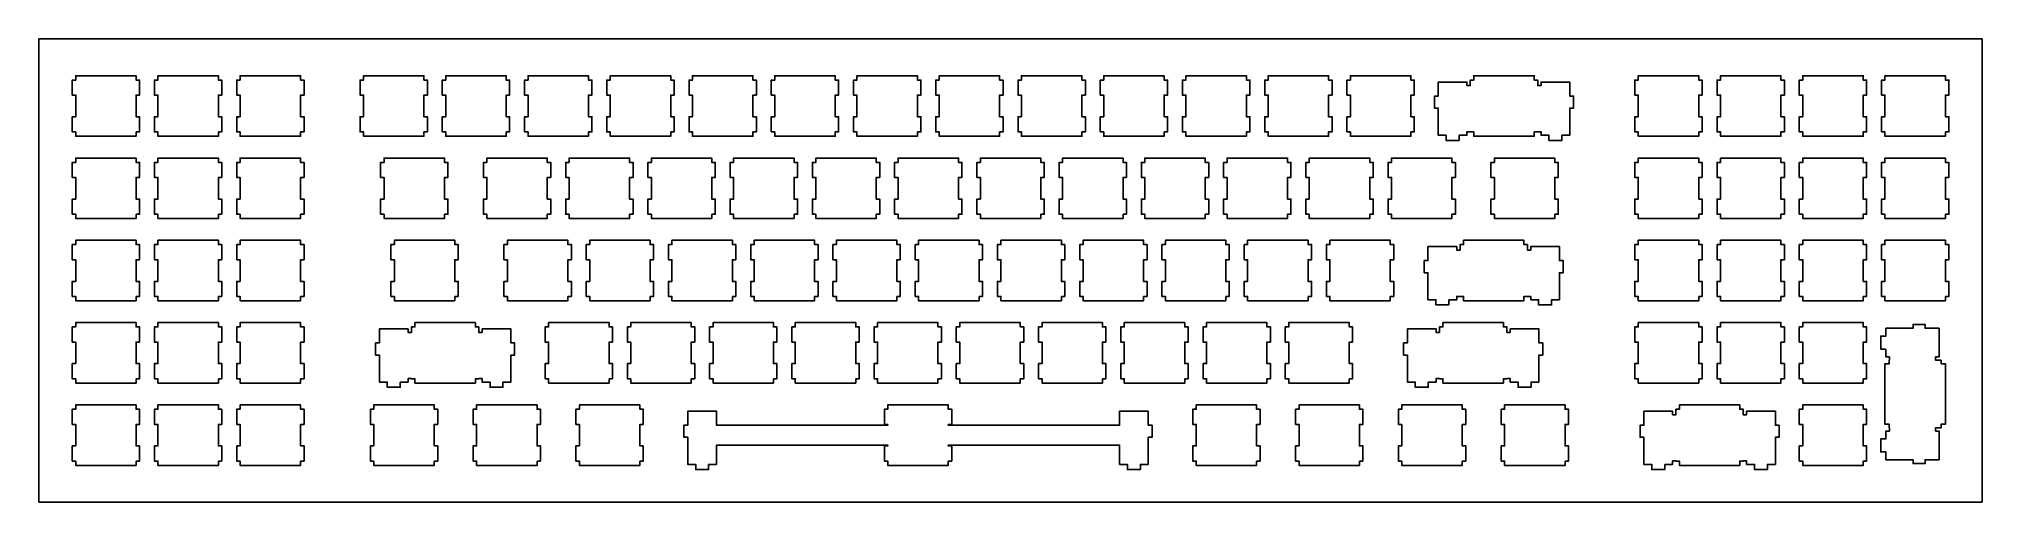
# Model space of a CAD drawing. Header units: millimetres. Extents: x 0 to 450, y 0 to 107.
import ezdxf

# ---------------------------------------------------------------- set-up
doc = ezdxf.new("R2010")
doc.units = ezdxf.units.MM
doc.layers.add('Layer1', color=7, linetype='CONTINUOUS')

msp = doc.modelspace()

# ---------------------------------------------------------------- linework, layer by layer
at = {"layer": 'Layer1'}
for points in [[(0, 0), (450.125, 0), (450.125, 107.225), (0, 107.225), (0, 0)], [(22.525, 85.7), (23.325, 85.7), (23.325, 89.2), (22.525, 89.2), (22.525, 94.2), (23.325, 94.2), (23.325, 97.7), (22.525, 97.7), (22.525, 98.7), (8.525, 98.7), (8.525, 97.7), (7.725, 97.7), (7.725, 94.2), (8.525, 94.2), (8.525, 89.2), (7.725, 89.2), (7.725, 85.7), (8.525, 85.7), (8.525, 84.7), (22.525, 84.7), (22.525, 85.7)], [(41.575, 85.7), (42.375, 85.7), (42.375, 89.2), (41.575, 89.2), (41.575, 94.2), (42.375, 94.2), (42.375, 97.7), (41.575, 97.7), (41.575, 98.7), (27.575, 98.7), (27.575, 97.7), (26.775, 97.7), (26.775, 94.2), (27.575, 94.2), (27.575, 89.2), (26.775, 89.2), (26.775, 85.7), (27.575, 85.7), (27.575, 84.7), (41.575, 84.7), (41.575, 85.7)], [(60.625, 85.7), (61.425, 85.7), (61.425, 89.2), (60.625, 89.2), (60.625, 94.2), (61.425, 94.2), (61.425, 97.7), (60.625, 97.7), (60.625, 98.7), (46.625, 98.7), (46.625, 97.7), (45.825, 97.7), (45.825, 94.2), (46.625, 94.2), (46.625, 89.2), (45.825, 89.2), (45.825, 85.7), (46.625, 85.7), (46.625, 84.7), (60.625, 84.7), (60.625, 85.7)], [(89.2, 85.7), (90, 85.7), (90, 89.2), (89.2, 89.2), (89.2, 94.2), (90, 94.2), (90, 97.7), (89.2, 97.7), (89.2, 98.7), (75.2, 98.7), (75.2, 97.7), (74.4, 97.7), (74.4, 94.2), (75.2, 94.2), (75.2, 89.2), (74.4, 89.2), (74.4, 85.7), (75.2, 85.7), (75.2, 84.7), (89.2, 84.7), (89.2, 85.7)], [(108.25, 85.7), (109.05, 85.7), (109.05, 89.2), (108.25, 89.2), (108.25, 94.2), (109.05, 94.2), (109.05, 97.7), (108.25, 97.7), (108.25, 98.7), (94.25, 98.7), (94.25, 97.7), (93.45, 97.7), (93.45, 94.2), (94.25, 94.2), (94.25, 89.2), (93.45, 89.2), (93.45, 85.7), (94.25, 85.7), (94.25, 84.7), (108.25, 84.7), (108.25, 85.7)], [(127.3, 85.7), (128.1, 85.7), (128.1, 89.2), (127.3, 89.2), (127.3, 94.2), (128.1, 94.2), (128.1, 97.7), (127.3, 97.7), (127.3, 98.7), (113.3, 98.7), (113.3, 97.7), (112.5, 97.7), (112.5, 94.2), (113.3, 94.2), (113.3, 89.2), (112.5, 89.2), (112.5, 85.7), (113.3, 85.7), (113.3, 84.7), (127.3, 84.7), (127.3, 85.7)], [(146.35, 85.7), (147.15, 85.7), (147.15, 89.2), (146.35, 89.2), (146.35, 94.2), (147.15, 94.2), (147.15, 97.7), (146.35, 97.7), (146.35, 98.7), (132.35, 98.7), (132.35, 97.7), (131.55, 97.7), (131.55, 94.2), (132.35, 94.2), (132.35, 89.2), (131.55, 89.2), (131.55, 85.7), (132.35, 85.7), (132.35, 84.7), (146.35, 84.7), (146.35, 85.7)], [(165.4, 85.7), (166.2, 85.7), (166.2, 89.2), (165.4, 89.2), (165.4, 94.2), (166.2, 94.2), (166.2, 97.7), (165.4, 97.7), (165.4, 98.7), (151.4, 98.7), (151.4, 97.7), (150.6, 97.7), (150.6, 94.2), (151.4, 94.2), (151.4, 89.2), (150.6, 89.2), (150.6, 85.7), (151.4, 85.7), (151.4, 84.7), (165.4, 84.7), (165.4, 85.7)], [(184.45, 85.7), (185.25, 85.7), (185.25, 89.2), (184.45, 89.2), (184.45, 94.2), (185.25, 94.2), (185.25, 97.7), (184.45, 97.7), (184.45, 98.7), (170.45, 98.7), (170.45, 97.7), (169.65, 97.7), (169.65, 94.2), (170.45, 94.2), (170.45, 89.2), (169.65, 89.2), (169.65, 85.7), (170.45, 85.7), (170.45, 84.7), (184.45, 84.7), (184.45, 85.7)], [(203.5, 85.7), (204.3, 85.7), (204.3, 89.2), (203.5, 89.2), (203.5, 94.2), (204.3, 94.2), (204.3, 97.7), (203.5, 97.7), (203.5, 98.7), (189.5, 98.7), (189.5, 97.7), (188.7, 97.7), (188.7, 94.2), (189.5, 94.2), (189.5, 89.2), (188.7, 89.2), (188.7, 85.7), (189.5, 85.7), (189.5, 84.7), (203.5, 84.7), (203.5, 85.7)], [(222.55, 85.7), (223.35, 85.7), (223.35, 89.2), (222.55, 89.2), (222.55, 94.2), (223.35, 94.2), (223.35, 97.7), (222.55, 97.7), (222.55, 98.7), (208.55, 98.7), (208.55, 97.7), (207.75, 97.7), (207.75, 94.2), (208.55, 94.2), (208.55, 89.2), (207.75, 89.2), (207.75, 85.7), (208.55, 85.7), (208.55, 84.7), (222.55, 84.7), (222.55, 85.7)], [(241.6, 85.7), (242.4, 85.7), (242.4, 89.2), (241.6, 89.2), (241.6, 94.2), (242.4, 94.2), (242.4, 97.7), (241.6, 97.7), (241.6, 98.7), (227.6, 98.7), (227.6, 97.7), (226.8, 97.7), (226.8, 94.2), (227.6, 94.2), (227.6, 89.2), (226.8, 89.2), (226.8, 85.7), (227.6, 85.7), (227.6, 84.7), (241.6, 84.7), (241.6, 85.7)], [(260.65, 85.7), (261.45, 85.7), (261.45, 89.2), (260.65, 89.2), (260.65, 94.2), (261.45, 94.2), (261.45, 97.7), (260.65, 97.7), (260.65, 98.7), (246.65, 98.7), (246.65, 97.7), (245.85, 97.7), (245.85, 94.2), (246.65, 94.2), (246.65, 89.2), (245.85, 89.2), (245.85, 85.7), (246.65, 85.7), (246.65, 84.7), (260.65, 84.7), (260.65, 85.7)], [(279.7, 85.7), (280.5, 85.7), (280.5, 89.2), (279.7, 89.2), (279.7, 94.2), (280.5, 94.2), (280.5, 97.7), (279.7, 97.7), (279.7, 98.7), (265.7, 98.7), (265.7, 97.7), (264.9, 97.7), (264.9, 94.2), (265.7, 94.2), (265.7, 89.2), (264.9, 89.2), (264.9, 85.7), (265.7, 85.7), (265.7, 84.7), (279.7, 84.7), (279.7, 85.7)], [(298.75, 85.7), (299.55, 85.7), (299.55, 89.2), (298.75, 89.2), (298.75, 94.2), (299.55, 94.2), (299.55, 97.7), (298.75, 97.7), (298.75, 98.7), (284.75, 98.7), (284.75, 97.7), (283.95, 97.7), (283.95, 94.2), (284.75, 94.2), (284.75, 89.2), (283.95, 89.2), (283.95, 85.7), (284.75, 85.7), (284.75, 84.7), (298.75, 84.7), (298.75, 85.7)], [(317.8, 85.7), (318.6, 85.7), (318.6, 89.2), (317.8, 89.2), (317.8, 94.2), (318.6, 94.2), (318.6, 97.7), (317.8, 97.7), (317.8, 98.7), (303.8, 98.7), (303.8, 97.7), (303, 97.7), (303, 94.2), (303.8, 94.2), (303.8, 89.2), (303, 89.2), (303, 85.7), (303.8, 85.7), (303.8, 84.7), (317.8, 84.7), (317.8, 85.7)], [(328.975, 84.93), (330.8, 84.93), (330.8, 85.73), (331.575, 85.73), (331.575, 85.7), (332.375, 85.7), (332.375, 84.7), (346.375, 84.7), (346.375, 85.7), (347.175, 85.7), (347.175, 85.73), (347.95, 85.73), (347.95, 84.93), (349.775, 84.93), (349.775, 83.73), (352.775, 83.73), (352.775, 84.93), (354.6, 84.93), (354.6, 91.2), (355.475, 91.2), (355.475, 94), (354.6, 94), (354.6, 97.23), (347.95, 97.23), (347.95, 96.43), (347.175, 96.43), (347.175, 97.7), (346.375, 97.7), (346.375, 98.7), (332.375, 98.7), (332.375, 97.7), (331.575, 97.7), (331.575, 96.43), (330.8, 96.43), (330.8, 97.23), (324.15, 97.23), (324.15, 94), (323.275, 94), (323.275, 91.2), (324.15, 91.2), (324.15, 84.93), (325.975, 84.93), (325.975, 83.73), (328.975, 83.73), (328.975, 84.93)], [(384.475, 85.7), (385.275, 85.7), (385.275, 89.2), (384.475, 89.2), (384.475, 94.2), (385.275, 94.2), (385.275, 97.7), (384.475, 97.7), (384.475, 98.7), (370.475, 98.7), (370.475, 97.7), (369.675, 97.7), (369.675, 94.2), (370.475, 94.2), (370.475, 89.2), (369.675, 89.2), (369.675, 85.7), (370.475, 85.7), (370.475, 84.7), (384.475, 84.7), (384.475, 85.7)], [(403.525, 85.7), (404.325, 85.7), (404.325, 89.2), (403.525, 89.2), (403.525, 94.2), (404.325, 94.2), (404.325, 97.7), (403.525, 97.7), (403.525, 98.7), (389.525, 98.7), (389.525, 97.7), (388.725, 97.7), (388.725, 94.2), (389.525, 94.2), (389.525, 89.2), (388.725, 89.2), (388.725, 85.7), (389.525, 85.7), (389.525, 84.7), (403.525, 84.7), (403.525, 85.7)], [(422.575, 85.7), (423.375, 85.7), (423.375, 89.2), (422.575, 89.2), (422.575, 94.2), (423.375, 94.2), (423.375, 97.7), (422.575, 97.7), (422.575, 98.7), (408.575, 98.7), (408.575, 97.7), (407.775, 97.7), (407.775, 94.2), (408.575, 94.2), (408.575, 89.2), (407.775, 89.2), (407.775, 85.7), (408.575, 85.7), (408.575, 84.7), (422.575, 84.7), (422.575, 85.7)], [(441.625, 85.7), (442.425, 85.7), (442.425, 89.2), (441.625, 89.2), (441.625, 94.2), (442.425, 94.2), (442.425, 97.7), (441.625, 97.7), (441.625, 98.7), (427.625, 98.7), (427.625, 97.7), (426.825, 97.7), (426.825, 94.2), (427.625, 94.2), (427.625, 89.2), (426.825, 89.2), (426.825, 85.7), (427.625, 85.7), (427.625, 84.7), (441.625, 84.7), (441.625, 85.7)], [(22.525, 66.65), (23.325, 66.65), (23.325, 70.15), (22.525, 70.15), (22.525, 75.15), (23.325, 75.15), (23.325, 78.65), (22.525, 78.65), (22.525, 79.65), (8.525, 79.65), (8.525, 78.65), (7.725, 78.65), (7.725, 75.15), (8.525, 75.15), (8.525, 70.15), (7.725, 70.15), (7.725, 66.65), (8.525, 66.65), (8.525, 65.65), (22.525, 65.65), (22.525, 66.65)], [(41.575, 66.65), (42.375, 66.65), (42.375, 70.15), (41.575, 70.15), (41.575, 75.15), (42.375, 75.15), (42.375, 78.65), (41.575, 78.65), (41.575, 79.65), (27.575, 79.65), (27.575, 78.65), (26.775, 78.65), (26.775, 75.15), (27.575, 75.15), (27.575, 70.15), (26.775, 70.15), (26.775, 66.65), (27.575, 66.65), (27.575, 65.65), (41.575, 65.65), (41.575, 66.65)], [(60.625, 66.65), (61.425, 66.65), (61.425, 70.15), (60.625, 70.15), (60.625, 75.15), (61.425, 75.15), (61.425, 78.65), (60.625, 78.65), (60.625, 79.65), (46.625, 79.65), (46.625, 78.65), (45.825, 78.65), (45.825, 75.15), (46.625, 75.15), (46.625, 70.15), (45.825, 70.15), (45.825, 66.65), (46.625, 66.65), (46.625, 65.65), (60.625, 65.65), (60.625, 66.65)], [(93.963, 66.65), (94.763, 66.65), (94.763, 70.15), (93.963, 70.15), (93.963, 75.15), (94.763, 75.15), (94.763, 78.65), (93.963, 78.65), (93.963, 79.65), (79.963, 79.65), (79.963, 78.65), (79.163, 78.65), (79.163, 75.15), (79.963, 75.15), (79.963, 70.15), (79.163, 70.15), (79.163, 66.65), (79.963, 66.65), (79.963, 65.65), (93.963, 65.65), (93.963, 66.65)], [(117.775, 66.65), (118.575, 66.65), (118.575, 70.15), (117.775, 70.15), (117.775, 75.15), (118.575, 75.15), (118.575, 78.65), (117.775, 78.65), (117.775, 79.65), (103.775, 79.65), (103.775, 78.65), (102.975, 78.65), (102.975, 75.15), (103.775, 75.15), (103.775, 70.15), (102.975, 70.15), (102.975, 66.65), (103.775, 66.65), (103.775, 65.65), (117.775, 65.65), (117.775, 66.65)], [(136.825, 66.65), (137.625, 66.65), (137.625, 70.15), (136.825, 70.15), (136.825, 75.15), (137.625, 75.15), (137.625, 78.65), (136.825, 78.65), (136.825, 79.65), (122.825, 79.65), (122.825, 78.65), (122.025, 78.65), (122.025, 75.15), (122.825, 75.15), (122.825, 70.15), (122.025, 70.15), (122.025, 66.65), (122.825, 66.65), (122.825, 65.65), (136.825, 65.65), (136.825, 66.65)], [(155.875, 66.65), (156.675, 66.65), (156.675, 70.15), (155.875, 70.15), (155.875, 75.15), (156.675, 75.15), (156.675, 78.65), (155.875, 78.65), (155.875, 79.65), (141.875, 79.65), (141.875, 78.65), (141.075, 78.65), (141.075, 75.15), (141.875, 75.15), (141.875, 70.15), (141.075, 70.15), (141.075, 66.65), (141.875, 66.65), (141.875, 65.65), (155.875, 65.65), (155.875, 66.65)], [(174.925, 66.65), (175.725, 66.65), (175.725, 70.15), (174.925, 70.15), (174.925, 75.15), (175.725, 75.15), (175.725, 78.65), (174.925, 78.65), (174.925, 79.65), (160.925, 79.65), (160.925, 78.65), (160.125, 78.65), (160.125, 75.15), (160.925, 75.15), (160.925, 70.15), (160.125, 70.15), (160.125, 66.65), (160.925, 66.65), (160.925, 65.65), (174.925, 65.65), (174.925, 66.65)], [(193.975, 66.65), (194.775, 66.65), (194.775, 70.15), (193.975, 70.15), (193.975, 75.15), (194.775, 75.15), (194.775, 78.65), (193.975, 78.65), (193.975, 79.65), (179.975, 79.65), (179.975, 78.65), (179.175, 78.65), (179.175, 75.15), (179.975, 75.15), (179.975, 70.15), (179.175, 70.15), (179.175, 66.65), (179.975, 66.65), (179.975, 65.65), (193.975, 65.65), (193.975, 66.65)], [(213.025, 66.65), (213.825, 66.65), (213.825, 70.15), (213.025, 70.15), (213.025, 75.15), (213.825, 75.15), (213.825, 78.65), (213.025, 78.65), (213.025, 79.65), (199.025, 79.65), (199.025, 78.65), (198.225, 78.65), (198.225, 75.15), (199.025, 75.15), (199.025, 70.15), (198.225, 70.15), (198.225, 66.65), (199.025, 66.65), (199.025, 65.65), (213.025, 65.65), (213.025, 66.65)], [(232.075, 66.65), (232.875, 66.65), (232.875, 70.15), (232.075, 70.15), (232.075, 75.15), (232.875, 75.15), (232.875, 78.65), (232.075, 78.65), (232.075, 79.65), (218.075, 79.65), (218.075, 78.65), (217.275, 78.65), (217.275, 75.15), (218.075, 75.15), (218.075, 70.15), (217.275, 70.15), (217.275, 66.65), (218.075, 66.65), (218.075, 65.65), (232.075, 65.65), (232.075, 66.65)], [(251.125, 66.65), (251.925, 66.65), (251.925, 70.15), (251.125, 70.15), (251.125, 75.15), (251.925, 75.15), (251.925, 78.65), (251.125, 78.65), (251.125, 79.65), (237.125, 79.65), (237.125, 78.65), (236.325, 78.65), (236.325, 75.15), (237.125, 75.15), (237.125, 70.15), (236.325, 70.15), (236.325, 66.65), (237.125, 66.65), (237.125, 65.65), (251.125, 65.65), (251.125, 66.65)], [(270.175, 66.65), (270.975, 66.65), (270.975, 70.15), (270.175, 70.15), (270.175, 75.15), (270.975, 75.15), (270.975, 78.65), (270.175, 78.65), (270.175, 79.65), (256.175, 79.65), (256.175, 78.65), (255.375, 78.65), (255.375, 75.15), (256.175, 75.15), (256.175, 70.15), (255.375, 70.15), (255.375, 66.65), (256.175, 66.65), (256.175, 65.65), (270.175, 65.65), (270.175, 66.65)], [(289.225, 66.65), (290.025, 66.65), (290.025, 70.15), (289.225, 70.15), (289.225, 75.15), (290.025, 75.15), (290.025, 78.65), (289.225, 78.65), (289.225, 79.65), (275.225, 79.65), (275.225, 78.65), (274.425, 78.65), (274.425, 75.15), (275.225, 75.15), (275.225, 70.15), (274.425, 70.15), (274.425, 66.65), (275.225, 66.65), (275.225, 65.65), (289.225, 65.65), (289.225, 66.65)], [(308.275, 66.65), (309.075, 66.65), (309.075, 70.15), (308.275, 70.15), (308.275, 75.15), (309.075, 75.15), (309.075, 78.65), (308.275, 78.65), (308.275, 79.65), (294.275, 79.65), (294.275, 78.65), (293.475, 78.65), (293.475, 75.15), (294.275, 75.15), (294.275, 70.15), (293.475, 70.15), (293.475, 66.65), (294.275, 66.65), (294.275, 65.65), (308.275, 65.65), (308.275, 66.65)], [(327.325, 66.65), (328.125, 66.65), (328.125, 70.15), (327.325, 70.15), (327.325, 75.15), (328.125, 75.15), (328.125, 78.65), (327.325, 78.65), (327.325, 79.65), (313.325, 79.65), (313.325, 78.65), (312.525, 78.65), (312.525, 75.15), (313.325, 75.15), (313.325, 70.15), (312.525, 70.15), (312.525, 66.65), (313.325, 66.65), (313.325, 65.65), (327.325, 65.65), (327.325, 66.65)], [(351.138, 66.65), (351.938, 66.65), (351.938, 70.15), (351.138, 70.15), (351.138, 75.15), (351.938, 75.15), (351.938, 78.65), (351.138, 78.65), (351.138, 79.65), (337.138, 79.65), (337.138, 78.65), (336.338, 78.65), (336.338, 75.15), (337.138, 75.15), (337.138, 70.15), (336.338, 70.15), (336.338, 66.65), (337.138, 66.65), (337.138, 65.65), (351.138, 65.65), (351.138, 66.65)], [(384.475, 66.65), (385.275, 66.65), (385.275, 70.15), (384.475, 70.15), (384.475, 75.15), (385.275, 75.15), (385.275, 78.65), (384.475, 78.65), (384.475, 79.65), (370.475, 79.65), (370.475, 78.65), (369.675, 78.65), (369.675, 75.15), (370.475, 75.15), (370.475, 70.15), (369.675, 70.15), (369.675, 66.65), (370.475, 66.65), (370.475, 65.65), (384.475, 65.65), (384.475, 66.65)], [(403.525, 66.65), (404.325, 66.65), (404.325, 70.15), (403.525, 70.15), (403.525, 75.15), (404.325, 75.15), (404.325, 78.65), (403.525, 78.65), (403.525, 79.65), (389.525, 79.65), (389.525, 78.65), (388.725, 78.65), (388.725, 75.15), (389.525, 75.15), (389.525, 70.15), (388.725, 70.15), (388.725, 66.65), (389.525, 66.65), (389.525, 65.65), (403.525, 65.65), (403.525, 66.65)], [(422.575, 66.65), (423.375, 66.65), (423.375, 70.15), (422.575, 70.15), (422.575, 75.15), (423.375, 75.15), (423.375, 78.65), (422.575, 78.65), (422.575, 79.65), (408.575, 79.65), (408.575, 78.65), (407.775, 78.65), (407.775, 75.15), (408.575, 75.15), (408.575, 70.15), (407.775, 70.15), (407.775, 66.65), (408.575, 66.65), (408.575, 65.65), (422.575, 65.65), (422.575, 66.65)], [(441.625, 66.65), (442.425, 66.65), (442.425, 70.15), (441.625, 70.15), (441.625, 75.15), (442.425, 75.15), (442.425, 78.65), (441.625, 78.65), (441.625, 79.65), (427.625, 79.65), (427.625, 78.65), (426.825, 78.65), (426.825, 75.15), (427.625, 75.15), (427.625, 70.15), (426.825, 70.15), (426.825, 66.65), (427.625, 66.65), (427.625, 65.65), (441.625, 65.65), (441.625, 66.65)], [(22.525, 47.6), (23.325, 47.6), (23.325, 51.1), (22.525, 51.1), (22.525, 56.1), (23.325, 56.1), (23.325, 59.6), (22.525, 59.6), (22.525, 60.6), (8.525, 60.6), (8.525, 59.6), (7.725, 59.6), (7.725, 56.1), (8.525, 56.1), (8.525, 51.1), (7.725, 51.1), (7.725, 47.6), (8.525, 47.6), (8.525, 46.6), (22.525, 46.6), (22.525, 47.6)], [(41.575, 47.6), (42.375, 47.6), (42.375, 51.1), (41.575, 51.1), (41.575, 56.1), (42.375, 56.1), (42.375, 59.6), (41.575, 59.6), (41.575, 60.6), (27.575, 60.6), (27.575, 59.6), (26.775, 59.6), (26.775, 56.1), (27.575, 56.1), (27.575, 51.1), (26.775, 51.1), (26.775, 47.6), (27.575, 47.6), (27.575, 46.6), (41.575, 46.6), (41.575, 47.6)], [(60.625, 47.6), (61.425, 47.6), (61.425, 51.1), (60.625, 51.1), (60.625, 56.1), (61.425, 56.1), (61.425, 59.6), (60.625, 59.6), (60.625, 60.6), (46.625, 60.6), (46.625, 59.6), (45.825, 59.6), (45.825, 56.1), (46.625, 56.1), (46.625, 51.1), (45.825, 51.1), (45.825, 47.6), (46.625, 47.6), (46.625, 46.6), (60.625, 46.6), (60.625, 47.6)], [(96.344, 47.6), (97.144, 47.6), (97.144, 51.1), (96.344, 51.1), (96.344, 56.1), (97.144, 56.1), (97.144, 59.6), (96.344, 59.6), (96.344, 60.6), (82.344, 60.6), (82.344, 59.6), (81.544, 59.6), (81.544, 56.1), (82.344, 56.1), (82.344, 51.1), (81.544, 51.1), (81.544, 47.6), (82.344, 47.6), (82.344, 46.6), (96.344, 46.6), (96.344, 47.6)], [(122.538, 47.6), (123.338, 47.6), (123.338, 51.1), (122.538, 51.1), (122.538, 56.1), (123.338, 56.1), (123.338, 59.6), (122.538, 59.6), (122.538, 60.6), (108.538, 60.6), (108.538, 59.6), (107.738, 59.6), (107.738, 56.1), (108.538, 56.1), (108.538, 51.1), (107.738, 51.1), (107.738, 47.6), (108.538, 47.6), (108.538, 46.6), (122.538, 46.6), (122.538, 47.6)], [(141.588, 47.6), (142.388, 47.6), (142.388, 51.1), (141.588, 51.1), (141.588, 56.1), (142.388, 56.1), (142.388, 59.6), (141.588, 59.6), (141.588, 60.6), (127.588, 60.6), (127.588, 59.6), (126.788, 59.6), (126.788, 56.1), (127.588, 56.1), (127.588, 51.1), (126.788, 51.1), (126.788, 47.6), (127.588, 47.6), (127.588, 46.6), (141.588, 46.6), (141.588, 47.6)], [(160.638, 47.6), (161.438, 47.6), (161.438, 51.1), (160.638, 51.1), (160.638, 56.1), (161.438, 56.1), (161.438, 59.6), (160.638, 59.6), (160.638, 60.6), (146.638, 60.6), (146.638, 59.6), (145.838, 59.6), (145.838, 56.1), (146.638, 56.1), (146.638, 51.1), (145.838, 51.1), (145.838, 47.6), (146.638, 47.6), (146.638, 46.6), (160.638, 46.6), (160.638, 47.6)], [(179.688, 47.6), (180.488, 47.6), (180.488, 51.1), (179.688, 51.1), (179.688, 56.1), (180.488, 56.1), (180.488, 59.6), (179.688, 59.6), (179.688, 60.6), (165.688, 60.6), (165.688, 59.6), (164.888, 59.6), (164.888, 56.1), (165.688, 56.1), (165.688, 51.1), (164.888, 51.1), (164.888, 47.6), (165.688, 47.6), (165.688, 46.6), (179.688, 46.6), (179.688, 47.6)], [(198.738, 47.6), (199.538, 47.6), (199.538, 51.1), (198.738, 51.1), (198.738, 56.1), (199.538, 56.1), (199.538, 59.6), (198.738, 59.6), (198.738, 60.6), (184.738, 60.6), (184.738, 59.6), (183.938, 59.6), (183.938, 56.1), (184.738, 56.1), (184.738, 51.1), (183.938, 51.1), (183.938, 47.6), (184.738, 47.6), (184.738, 46.6), (198.738, 46.6), (198.738, 47.6)], [(217.788, 47.6), (218.588, 47.6), (218.588, 51.1), (217.788, 51.1), (217.788, 56.1), (218.588, 56.1), (218.588, 59.6), (217.788, 59.6), (217.788, 60.6), (203.788, 60.6), (203.788, 59.6), (202.988, 59.6), (202.988, 56.1), (203.788, 56.1), (203.788, 51.1), (202.988, 51.1), (202.988, 47.6), (203.788, 47.6), (203.788, 46.6), (217.788, 46.6), (217.788, 47.6)], [(236.838, 47.6), (237.638, 47.6), (237.638, 51.1), (236.838, 51.1), (236.838, 56.1), (237.638, 56.1), (237.638, 59.6), (236.838, 59.6), (236.838, 60.6), (222.838, 60.6), (222.838, 59.6), (222.038, 59.6), (222.038, 56.1), (222.838, 56.1), (222.838, 51.1), (222.038, 51.1), (222.038, 47.6), (222.838, 47.6), (222.838, 46.6), (236.838, 46.6), (236.838, 47.6)], [(255.888, 47.6), (256.688, 47.6), (256.688, 51.1), (255.888, 51.1), (255.888, 56.1), (256.688, 56.1), (256.688, 59.6), (255.888, 59.6), (255.888, 60.6), (241.888, 60.6), (241.888, 59.6), (241.088, 59.6), (241.088, 56.1), (241.888, 56.1), (241.888, 51.1), (241.088, 51.1), (241.088, 47.6), (241.888, 47.6), (241.888, 46.6), (255.888, 46.6), (255.888, 47.6)], [(274.938, 47.6), (275.738, 47.6), (275.738, 51.1), (274.938, 51.1), (274.938, 56.1), (275.738, 56.1), (275.738, 59.6), (274.938, 59.6), (274.938, 60.6), (260.938, 60.6), (260.938, 59.6), (260.138, 59.6), (260.138, 56.1), (260.938, 56.1), (260.938, 51.1), (260.138, 51.1), (260.138, 47.6), (260.938, 47.6), (260.938, 46.6), (274.938, 46.6), (274.938, 47.6)], [(293.988, 47.6), (294.788, 47.6), (294.788, 51.1), (293.988, 51.1), (293.988, 56.1), (294.788, 56.1), (294.788, 59.6), (293.988, 59.6), (293.988, 60.6), (279.988, 60.6), (279.988, 59.6), (279.188, 59.6), (279.188, 56.1), (279.988, 56.1), (279.988, 51.1), (279.188, 51.1), (279.188, 47.6), (279.988, 47.6), (279.988, 46.6), (293.988, 46.6), (293.988, 47.6)], [(313.037, 47.6), (313.838, 47.6), (313.838, 51.1), (313.037, 51.1), (313.037, 56.1), (313.838, 56.1), (313.838, 59.6), (313.037, 59.6), (313.037, 60.6), (299.037, 60.6), (299.037, 59.6), (298.237, 59.6), (298.237, 56.1), (299.037, 56.1), (299.037, 51.1), (298.237, 51.1), (298.237, 47.6), (299.037, 47.6), (299.037, 46.6), (313.037, 46.6), (313.037, 47.6)], [(326.594, 46.83), (328.419, 46.83), (328.419, 47.63), (329.194, 47.63), (329.194, 47.6), (329.994, 47.6), (329.994, 46.6), (343.994, 46.6), (343.994, 47.6), (344.794, 47.6), (344.794, 47.63), (345.569, 47.63), (345.569, 46.83), (347.394, 46.83), (347.394, 45.63), (350.394, 45.63), (350.394, 46.83), (352.219, 46.83), (352.219, 53.1), (353.094, 53.1), (353.094, 55.9), (352.219, 55.9), (352.219, 59.13), (345.569, 59.13), (345.569, 58.33), (344.794, 58.33), (344.794, 59.6), (343.994, 59.6), (343.994, 60.6), (329.994, 60.6), (329.994, 59.6), (329.194, 59.6), (329.194, 58.33), (328.419, 58.33), (328.419, 59.13), (321.769, 59.13), (321.769, 55.9), (320.894, 55.9), (320.894, 53.1), (321.769, 53.1), (321.769, 46.83), (323.594, 46.83), (323.594, 45.63), (326.594, 45.63), (326.594, 46.83)], [(384.475, 47.6), (385.275, 47.6), (385.275, 51.1), (384.475, 51.1), (384.475, 56.1), (385.275, 56.1), (385.275, 59.6), (384.475, 59.6), (384.475, 60.6), (370.475, 60.6), (370.475, 59.6), (369.675, 59.6), (369.675, 56.1), (370.475, 56.1), (370.475, 51.1), (369.675, 51.1), (369.675, 47.6), (370.475, 47.6), (370.475, 46.6), (384.475, 46.6), (384.475, 47.6)], [(403.525, 47.6), (404.325, 47.6), (404.325, 51.1), (403.525, 51.1), (403.525, 56.1), (404.325, 56.1), (404.325, 59.6), (403.525, 59.6), (403.525, 60.6), (389.525, 60.6), (389.525, 59.6), (388.725, 59.6), (388.725, 56.1), (389.525, 56.1), (389.525, 51.1), (388.725, 51.1), (388.725, 47.6), (389.525, 47.6), (389.525, 46.6), (403.525, 46.6), (403.525, 47.6)], [(422.575, 47.6), (423.375, 47.6), (423.375, 51.1), (422.575, 51.1), (422.575, 56.1), (423.375, 56.1), (423.375, 59.6), (422.575, 59.6), (422.575, 60.6), (408.575, 60.6), (408.575, 59.6), (407.775, 59.6), (407.775, 56.1), (408.575, 56.1), (408.575, 51.1), (407.775, 51.1), (407.775, 47.6), (408.575, 47.6), (408.575, 46.6), (422.575, 46.6), (422.575, 47.6)], [(441.625, 47.6), (442.425, 47.6), (442.425, 51.1), (441.625, 51.1), (441.625, 56.1), (442.425, 56.1), (442.425, 59.6), (441.625, 59.6), (441.625, 60.6), (427.625, 60.6), (427.625, 59.6), (426.825, 59.6), (426.825, 56.1), (427.625, 56.1), (427.625, 51.1), (426.825, 51.1), (426.825, 47.6), (427.625, 47.6), (427.625, 46.6), (441.625, 46.6), (441.625, 47.6)], [(22.525, 28.55), (23.325, 28.55), (23.325, 32.05), (22.525, 32.05), (22.525, 37.05), (23.325, 37.05), (23.325, 40.55), (22.525, 40.55), (22.525, 41.55), (8.525, 41.55), (8.525, 40.55), (7.725, 40.55), (7.725, 37.05), (8.525, 37.05), (8.525, 32.05), (7.725, 32.05), (7.725, 28.55), (8.525, 28.55), (8.525, 27.55), (22.525, 27.55), (22.525, 28.55)], [(41.575, 28.55), (42.375, 28.55), (42.375, 32.05), (41.575, 32.05), (41.575, 37.05), (42.375, 37.05), (42.375, 40.55), (41.575, 40.55), (41.575, 41.55), (27.575, 41.55), (27.575, 40.55), (26.775, 40.55), (26.775, 37.05), (27.575, 37.05), (27.575, 32.05), (26.775, 32.05), (26.775, 28.55), (27.575, 28.55), (27.575, 27.55), (41.575, 27.55), (41.575, 28.55)], [(60.625, 28.55), (61.425, 28.55), (61.425, 32.05), (60.625, 32.05), (60.625, 37.05), (61.425, 37.05), (61.425, 40.55), (60.625, 40.55), (60.625, 41.55), (46.625, 41.55), (46.625, 40.55), (45.825, 40.55), (45.825, 37.05), (46.625, 37.05), (46.625, 32.05), (45.825, 32.05), (45.825, 28.55), (46.625, 28.55), (46.625, 27.55), (60.625, 27.55), (60.625, 28.55)], [(83.706, 27.78), (85.531, 27.78), (85.531, 28.58), (86.306, 28.58), (86.306, 28.55), (87.106, 28.55), (87.106, 27.55), (101.106, 27.55), (101.106, 28.55), (101.906, 28.55), (101.906, 28.58), (102.681, 28.58), (102.681, 27.78), (104.506, 27.78), (104.506, 26.58), (107.506, 26.58), (107.506, 27.78), (109.331, 27.78), (109.331, 34.05), (110.206, 34.05), (110.206, 36.85), (109.331, 36.85), (109.331, 40.08), (102.681, 40.08), (102.681, 39.28), (101.906, 39.28), (101.906, 40.55), (101.106, 40.55), (101.106, 41.55), (87.106, 41.55), (87.106, 40.55), (86.306, 40.55), (86.306, 39.28), (85.531, 39.28), (85.531, 40.08), (78.881, 40.08), (78.881, 36.85), (78.006, 36.85), (78.006, 34.05), (78.881, 34.05), (78.881, 27.78), (80.706, 27.78), (80.706, 26.58), (83.706, 26.58), (83.706, 27.78)], [(132.063, 28.55), (132.863, 28.55), (132.863, 32.05), (132.063, 32.05), (132.063, 37.05), (132.863, 37.05), (132.863, 40.55), (132.063, 40.55), (132.063, 41.55), (118.063, 41.55), (118.063, 40.55), (117.263, 40.55), (117.263, 37.05), (118.063, 37.05), (118.063, 32.05), (117.263, 32.05), (117.263, 28.55), (118.063, 28.55), (118.063, 27.55), (132.063, 27.55), (132.063, 28.55)], [(151.113, 28.55), (151.913, 28.55), (151.913, 32.05), (151.113, 32.05), (151.113, 37.05), (151.913, 37.05), (151.913, 40.55), (151.113, 40.55), (151.113, 41.55), (137.113, 41.55), (137.113, 40.55), (136.313, 40.55), (136.313, 37.05), (137.113, 37.05), (137.113, 32.05), (136.313, 32.05), (136.313, 28.55), (137.113, 28.55), (137.113, 27.55), (151.113, 27.55), (151.113, 28.55)], [(170.163, 28.55), (170.963, 28.55), (170.963, 32.05), (170.163, 32.05), (170.163, 37.05), (170.963, 37.05), (170.963, 40.55), (170.163, 40.55), (170.163, 41.55), (156.163, 41.55), (156.163, 40.55), (155.363, 40.55), (155.363, 37.05), (156.163, 37.05), (156.163, 32.05), (155.363, 32.05), (155.363, 28.55), (156.163, 28.55), (156.163, 27.55), (170.163, 27.55), (170.163, 28.55)], [(189.213, 28.55), (190.013, 28.55), (190.013, 32.05), (189.213, 32.05), (189.213, 37.05), (190.013, 37.05), (190.013, 40.55), (189.213, 40.55), (189.213, 41.55), (175.213, 41.55), (175.213, 40.55), (174.413, 40.55), (174.413, 37.05), (175.213, 37.05), (175.213, 32.05), (174.413, 32.05), (174.413, 28.55), (175.213, 28.55), (175.213, 27.55), (189.213, 27.55), (189.213, 28.55)], [(208.263, 28.55), (209.063, 28.55), (209.063, 32.05), (208.263, 32.05), (208.263, 37.05), (209.063, 37.05), (209.063, 40.55), (208.263, 40.55), (208.263, 41.55), (194.263, 41.55), (194.263, 40.55), (193.463, 40.55), (193.463, 37.05), (194.263, 37.05), (194.263, 32.05), (193.463, 32.05), (193.463, 28.55), (194.263, 28.55), (194.263, 27.55), (208.263, 27.55), (208.263, 28.55)], [(227.313, 28.55), (228.113, 28.55), (228.113, 32.05), (227.313, 32.05), (227.313, 37.05), (228.113, 37.05), (228.113, 40.55), (227.313, 40.55), (227.313, 41.55), (213.313, 41.55), (213.313, 40.55), (212.513, 40.55), (212.513, 37.05), (213.313, 37.05), (213.313, 32.05), (212.513, 32.05), (212.513, 28.55), (213.313, 28.55), (213.313, 27.55), (227.313, 27.55), (227.313, 28.55)], [(246.363, 28.55), (247.163, 28.55), (247.163, 32.05), (246.363, 32.05), (246.363, 37.05), (247.163, 37.05), (247.163, 40.55), (246.363, 40.55), (246.363, 41.55), (232.363, 41.55), (232.363, 40.55), (231.563, 40.55), (231.563, 37.05), (232.363, 37.05), (232.363, 32.05), (231.563, 32.05), (231.563, 28.55), (232.363, 28.55), (232.363, 27.55), (246.363, 27.55), (246.363, 28.55)], [(265.413, 28.55), (266.213, 28.55), (266.213, 32.05), (265.413, 32.05), (265.413, 37.05), (266.213, 37.05), (266.213, 40.55), (265.413, 40.55), (265.413, 41.55), (251.413, 41.55), (251.413, 40.55), (250.613, 40.55), (250.613, 37.05), (251.413, 37.05), (251.413, 32.05), (250.613, 32.05), (250.613, 28.55), (251.413, 28.55), (251.413, 27.55), (265.413, 27.55), (265.413, 28.55)], [(284.463, 28.55), (285.263, 28.55), (285.263, 32.05), (284.463, 32.05), (284.463, 37.05), (285.263, 37.05), (285.263, 40.55), (284.463, 40.55), (284.463, 41.55), (270.463, 41.55), (270.463, 40.55), (269.662, 40.55), (269.662, 37.05), (270.463, 37.05), (270.463, 32.05), (269.662, 32.05), (269.662, 28.55), (270.463, 28.55), (270.463, 27.55), (284.463, 27.55), (284.463, 28.55)], [(303.513, 28.55), (304.313, 28.55), (304.313, 32.05), (303.513, 32.05), (303.513, 37.05), (304.313, 37.05), (304.313, 40.55), (303.513, 40.55), (303.513, 41.55), (289.513, 41.55), (289.513, 40.55), (288.713, 40.55), (288.713, 37.05), (289.513, 37.05), (289.513, 32.05), (288.713, 32.05), (288.713, 28.55), (289.513, 28.55), (289.513, 27.55), (303.513, 27.55), (303.513, 28.55)], [(321.831, 27.78), (323.656, 27.78), (323.656, 28.58), (324.431, 28.58), (324.431, 28.55), (325.231, 28.55), (325.231, 27.55), (339.231, 27.55), (339.231, 28.55), (340.031, 28.55), (340.031, 28.58), (340.806, 28.58), (340.806, 27.78), (342.631, 27.78), (342.631, 26.58), (345.631, 26.58), (345.631, 27.78), (347.456, 27.78), (347.456, 34.05), (348.331, 34.05), (348.331, 36.85), (347.456, 36.85), (347.456, 40.08), (340.806, 40.08), (340.806, 39.28), (340.031, 39.28), (340.031, 40.55), (339.231, 40.55), (339.231, 41.55), (325.231, 41.55), (325.231, 40.55), (324.431, 40.55), (324.431, 39.28), (323.656, 39.28), (323.656, 40.08), (317.006, 40.08), (317.006, 36.85), (316.131, 36.85), (316.131, 34.05), (317.006, 34.05), (317.006, 27.78), (318.831, 27.78), (318.831, 26.58), (321.831, 26.58), (321.831, 27.78)], [(384.475, 28.55), (385.275, 28.55), (385.275, 32.05), (384.475, 32.05), (384.475, 37.05), (385.275, 37.05), (385.275, 40.55), (384.475, 40.55), (384.475, 41.55), (370.475, 41.55), (370.475, 40.55), (369.675, 40.55), (369.675, 37.05), (370.475, 37.05), (370.475, 32.05), (369.675, 32.05), (369.675, 28.55), (370.475, 28.55), (370.475, 27.55), (384.475, 27.55), (384.475, 28.55)], [(403.525, 28.55), (404.325, 28.55), (404.325, 32.05), (403.525, 32.05), (403.525, 37.05), (404.325, 37.05), (404.325, 40.55), (403.525, 40.55), (403.525, 41.55), (389.525, 41.55), (389.525, 40.55), (388.725, 40.55), (388.725, 37.05), (389.525, 37.05), (389.525, 32.05), (388.725, 32.05), (388.725, 28.55), (389.525, 28.55), (389.525, 27.55), (403.525, 27.55), (403.525, 28.55)], [(422.575, 28.55), (423.375, 28.55), (423.375, 32.05), (422.575, 32.05), (422.575, 37.05), (423.375, 37.05), (423.375, 40.55), (422.575, 40.55), (422.575, 41.55), (408.575, 41.55), (408.575, 40.55), (407.775, 40.55), (407.775, 37.05), (408.575, 37.05), (408.575, 32.05), (407.775, 32.05), (407.775, 28.55), (408.575, 28.55), (408.575, 27.55), (422.575, 27.55), (422.575, 28.55)], [(427.855, 35.425), (427.855, 33.6), (428.655, 33.6), (428.655, 32.825), (428.625, 32.825), (428.625, 32.025), (427.625, 32.025), (427.625, 18.025), (428.625, 18.025), (428.625, 17.225), (428.655, 17.225), (428.655, 16.45), (427.855, 16.45), (427.855, 14.625), (426.655, 14.625), (426.655, 11.625), (427.855, 11.625), (427.855, 9.8), (434.125, 9.8), (434.125, 8.925), (436.925, 8.925), (436.925, 9.8), (440.155, 9.8), (440.155, 16.45), (439.355, 16.45), (439.355, 17.225), (440.625, 17.225), (440.625, 18.025), (441.625, 18.025), (441.625, 32.025), (440.625, 32.025), (440.625, 32.825), (439.355, 32.825), (439.355, 33.6), (440.155, 33.6), (440.155, 40.25), (436.925, 40.25), (436.925, 41.125), (434.125, 41.125), (434.125, 40.25), (427.855, 40.25), (427.855, 38.425), (426.655, 38.425), (426.655, 35.425), (427.855, 35.425)], [(22.525, 9.5), (23.325, 9.5), (23.325, 13), (22.525, 13), (22.525, 18), (23.325, 18), (23.325, 21.5), (22.525, 21.5), (22.525, 22.5), (8.525, 22.5), (8.525, 21.5), (7.725, 21.5), (7.725, 18), (8.525, 18), (8.525, 13), (7.725, 13), (7.725, 9.5), (8.525, 9.5), (8.525, 8.5), (22.525, 8.5), (22.525, 9.5)], [(41.575, 9.5), (42.375, 9.5), (42.375, 13), (41.575, 13), (41.575, 18), (42.375, 18), (42.375, 21.5), (41.575, 21.5), (41.575, 22.5), (27.575, 22.5), (27.575, 21.5), (26.775, 21.5), (26.775, 18), (27.575, 18), (27.575, 13), (26.775, 13), (26.775, 9.5), (27.575, 9.5), (27.575, 8.5), (41.575, 8.5), (41.575, 9.5)], [(60.625, 9.5), (61.425, 9.5), (61.425, 13), (60.625, 13), (60.625, 18), (61.425, 18), (61.425, 21.5), (60.625, 21.5), (60.625, 22.5), (46.625, 22.5), (46.625, 21.5), (45.825, 21.5), (45.825, 18), (46.625, 18), (46.625, 13), (45.825, 13), (45.825, 9.5), (46.625, 9.5), (46.625, 8.5), (60.625, 8.5), (60.625, 9.5)], [(91.581, 9.5), (92.381, 9.5), (92.381, 13), (91.581, 13), (91.581, 18), (92.381, 18), (92.381, 21.5), (91.581, 21.5), (91.581, 22.5), (77.581, 22.5), (77.581, 21.5), (76.781, 21.5), (76.781, 18), (77.581, 18), (77.581, 13), (76.781, 13), (76.781, 9.5), (77.581, 9.5), (77.581, 8.5), (91.581, 8.5), (91.581, 9.5)], [(115.394, 9.5), (116.194, 9.5), (116.194, 13), (115.394, 13), (115.394, 18), (116.194, 18), (116.194, 21.5), (115.394, 21.5), (115.394, 22.5), (101.394, 22.5), (101.394, 21.5), (100.594, 21.5), (100.594, 18), (101.394, 18), (101.394, 13), (100.594, 13), (100.594, 9.5), (101.394, 9.5), (101.394, 8.5), (115.394, 8.5), (115.394, 9.5)], [(139.206, 9.5), (140.006, 9.5), (140.006, 13), (139.206, 13), (139.206, 18), (140.006, 18), (140.006, 21.5), (139.206, 21.5), (139.206, 22.5), (125.206, 22.5), (125.206, 21.5), (124.406, 21.5), (124.406, 18), (125.206, 18), (125.206, 13), (124.406, 13), (124.406, 9.5), (125.206, 9.5), (125.206, 8.5), (139.206, 8.5), (139.206, 9.5)], [(155.144, 8.73), (156.969, 8.73), (156.969, 13.2), (196.644, 13.2), (196.644, 13), (195.844, 13), (195.844, 9.5), (196.644, 9.5), (196.644, 8.5), (210.644, 8.5), (210.644, 9.5), (211.444, 9.5), (211.444, 13), (210.644, 13), (210.644, 13.2), (250.319, 13.2), (250.319, 8.73), (252.144, 8.73), (252.144, 7.53), (255.144, 7.53), (255.144, 8.73), (256.969, 8.73), (256.969, 15), (257.869, 15), (257.869, 17.8), (256.969, 17.8), (256.969, 21.03), (250.319, 21.03), (250.319, 17.8), (210.644, 17.8), (210.644, 18), (211.444, 18), (211.444, 21.5), (210.644, 21.5), (210.644, 22.5), (196.644, 22.5), (196.644, 21.5), (195.844, 21.5), (195.844, 18), (196.644, 18), (196.644, 17.8), (156.969, 17.8), (156.969, 21.03), (150.319, 21.03), (150.319, 17.8), (149.419, 17.8), (149.419, 15), (150.319, 15), (150.319, 8.73), (152.144, 8.73), (152.144, 7.53), (155.144, 7.53), (155.144, 8.73)], [(282.081, 9.5), (282.881, 9.5), (282.881, 13), (282.081, 13), (282.081, 18), (282.881, 18), (282.881, 21.5), (282.081, 21.5), (282.081, 22.5), (268.081, 22.5), (268.081, 21.5), (267.281, 21.5), (267.281, 18), (268.081, 18), (268.081, 13), (267.281, 13), (267.281, 9.5), (268.081, 9.5), (268.081, 8.5), (282.081, 8.5), (282.081, 9.5)], [(305.894, 9.5), (306.694, 9.5), (306.694, 13), (305.894, 13), (305.894, 18), (306.694, 18), (306.694, 21.5), (305.894, 21.5), (305.894, 22.5), (291.894, 22.5), (291.894, 21.5), (291.094, 21.5), (291.094, 18), (291.894, 18), (291.894, 13), (291.094, 13), (291.094, 9.5), (291.894, 9.5), (291.894, 8.5), (305.894, 8.5), (305.894, 9.5)], [(329.706, 9.5), (330.506, 9.5), (330.506, 13), (329.706, 13), (329.706, 18), (330.506, 18), (330.506, 21.5), (329.706, 21.5), (329.706, 22.5), (315.706, 22.5), (315.706, 21.5), (314.906, 21.5), (314.906, 18), (315.706, 18), (315.706, 13), (314.906, 13), (314.906, 9.5), (315.706, 9.5), (315.706, 8.5), (329.706, 8.5), (329.706, 9.5)], [(353.519, 9.5), (354.319, 9.5), (354.319, 13), (353.519, 13), (353.519, 18), (354.319, 18), (354.319, 21.5), (353.519, 21.5), (353.519, 22.5), (339.519, 22.5), (339.519, 21.5), (338.719, 21.5), (338.719, 18), (339.519, 18), (339.519, 13), (338.719, 13), (338.719, 9.5), (339.519, 9.5), (339.519, 8.5), (353.519, 8.5), (353.519, 9.5)], [(376.6, 8.73), (378.425, 8.73), (378.425, 9.53), (379.2, 9.53), (379.2, 9.5), (380, 9.5), (380, 8.5), (394, 8.5), (394, 9.5), (394.8, 9.5), (394.8, 9.53), (395.575, 9.53), (395.575, 8.73), (397.4, 8.73), (397.4, 7.53), (400.4, 7.53), (400.4, 8.73), (402.225, 8.73), (402.225, 15), (403.1, 15), (403.1, 17.8), (402.225, 17.8), (402.225, 21.03), (395.575, 21.03), (395.575, 20.23), (394.8, 20.23), (394.8, 21.5), (394, 21.5), (394, 22.5), (380, 22.5), (380, 21.5), (379.2, 21.5), (379.2, 20.23), (378.425, 20.23), (378.425, 21.03), (371.775, 21.03), (371.775, 17.8), (370.9, 17.8), (370.9, 15), (371.775, 15), (371.775, 8.73), (373.6, 8.73), (373.6, 7.53), (376.6, 7.53), (376.6, 8.73)], [(422.575, 9.5), (423.375, 9.5), (423.375, 13), (422.575, 13), (422.575, 18), (423.375, 18), (423.375, 21.5), (422.575, 21.5), (422.575, 22.5), (408.575, 22.5), (408.575, 21.5), (407.775, 21.5), (407.775, 18), (408.575, 18), (408.575, 13), (407.775, 13), (407.775, 9.5), (408.575, 9.5), (408.575, 8.5), (422.575, 8.5), (422.575, 9.5)]]:
    msp.add_lwpolyline(points, close=True, dxfattribs=at)

doc.saveas('drawing.dxf')
